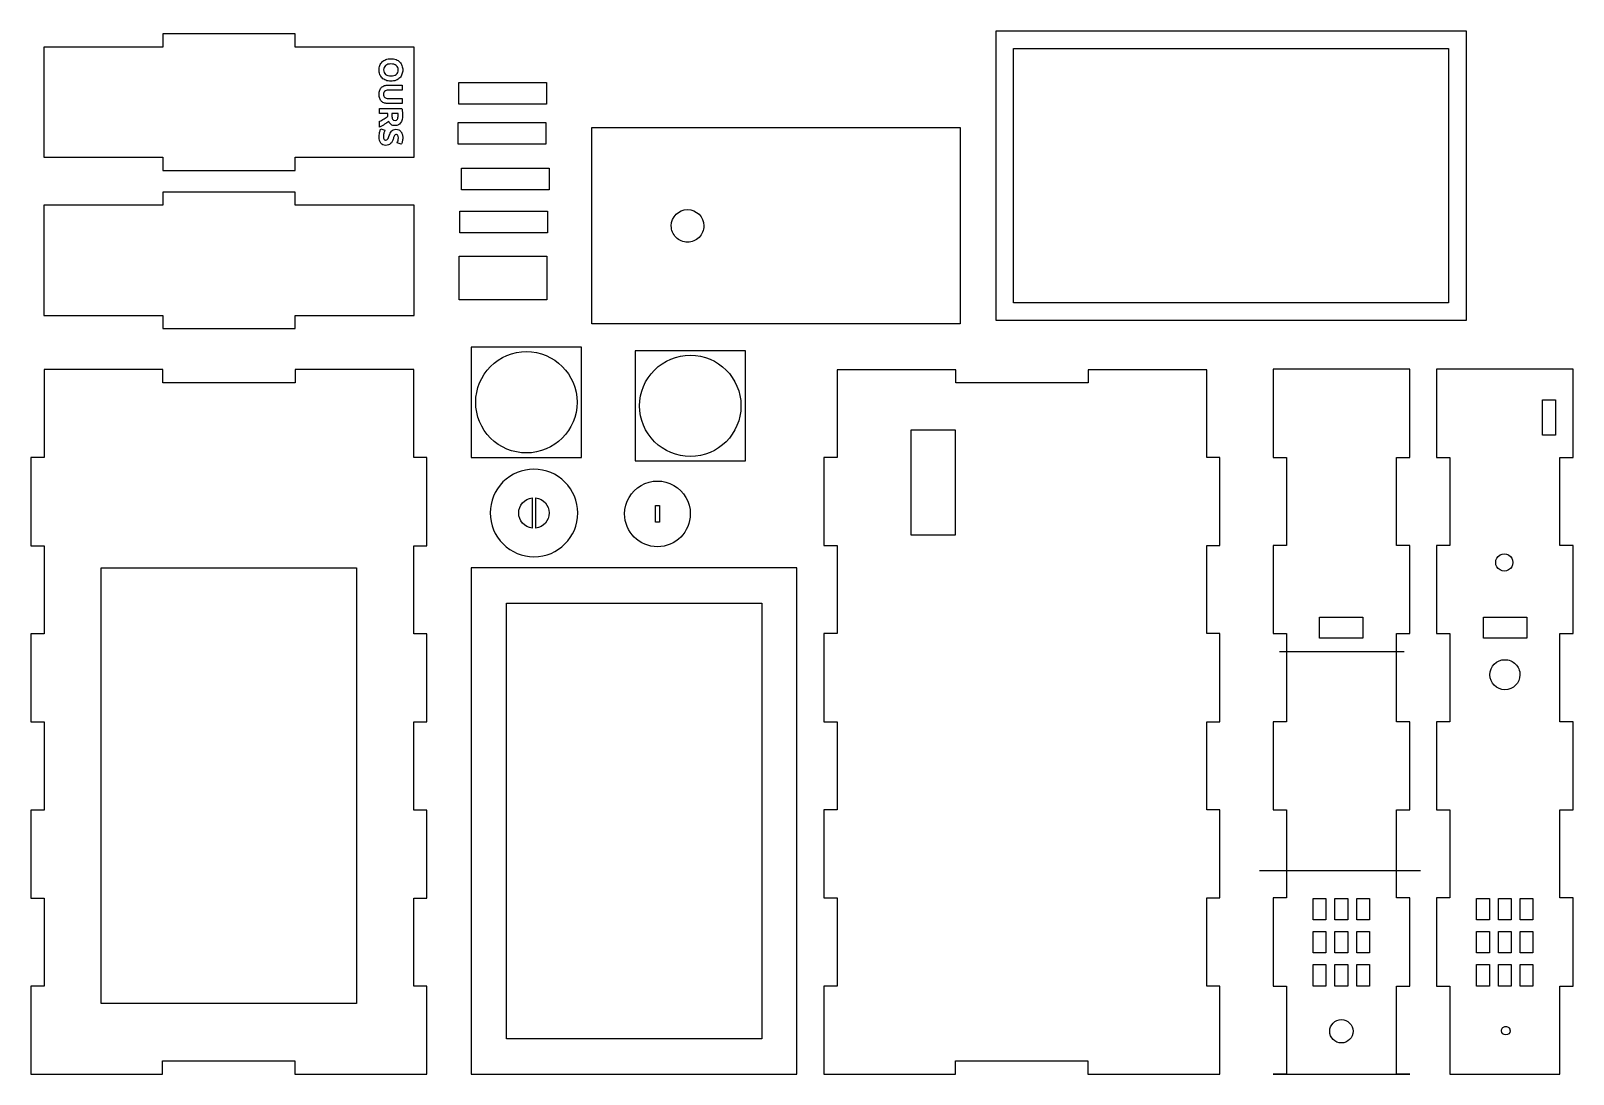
# Model space of a CAD drawing. Extents: x 0 to 350, y 0 to 237.
import ezdxf

# ---------------------------------------------------------------- set-up
doc = ezdxf.new("R2010")
doc.units = 0
doc.layers.add('Layer_1', color=7, linetype='CONTINUOUS')

msp = doc.modelspace()

# ---------------------------------------------------------------- linework, layer by layer
at = {"layer": 'Layer_1', "color": 7}
for points in [[(60.050143, 205.162663), (60.050143, 208.162487), (87.050043, 208.162487), (87.050043, 233.162507), (60.050143, 233.162507), (60.050143, 236.162327), (30.050423, 236.162327), (30.050423, 233.162507), (3.05, 233.162507), (3.05, 208.162487), (30.050423, 208.162487), (30.050423, 205.162663), (60.050143, 205.162663), (60.050143, 205.162663)], [(325.853637, 236.853623), (325.853637, 171.146395), (219.146385, 171.146395), (219.146385, 236.853623), (325.853637, 236.853623)], [(321.868006, 232.868014), (321.868006, 175.132001), (223.131994, 175.132001), (223.131994, 232.868014), (321.868006, 232.868014)], [(97.198138, 225.142492), (117.123635, 225.142492), (117.123635, 220.216994), (97.198138, 220.216994), (97.198138, 225.142492)], [(97.048905, 216.038299), (116.974403, 216.038299), (116.974403, 211.1128), (97.048905, 211.1128), (97.048905, 216.038299)], [(127.44164, 214.883112), (210.987502, 214.883112), (210.987502, 170.337254), (127.44164, 170.337254), (127.44164, 214.883112)], [(97.802978, 205.698888), (117.728476, 205.698888), (117.728476, 200.773389), (97.802978, 200.773389), (97.802978, 205.698888)], [(60.05014, 169.25647), (60.05014, 172.25629), (87.05004, 172.25629), (87.05004, 197.256318), (60.05014, 197.256318), (60.05014, 200.256128), (30.05042, 200.256128), (30.05042, 197.256318), (3.05, 197.256318), (3.05, 172.25629), (30.05042, 172.25629), (30.05042, 169.25647), (60.05014, 169.25647), (60.05014, 169.25647)], [(97.446952, 195.951677), (117.37245, 195.951677), (117.37245, 191.026179), (97.446952, 191.026179), (97.446952, 195.951677)], [(97.310863, 185.692961), (117.214841, 185.692961), (117.214841, 175.788983), (97.310863, 175.788983), (97.310863, 185.692961)], [(100.050223, 165.050003), (100.050223, 140.049979), (125.050247, 140.049979), (125.050247, 165.050003), (100.050223, 165.050003), (100.050223, 165.050003), (100.050223, 165.050003)], [(137.25415, 164.23855), (137.25415, 139.23853), (162.25418, 139.23853), (162.25418, 164.23855), (137.25415, 164.23855), (137.25415, 164.23855)], [(3.084566, 159.984679), (3.084566, 139.984865), (0.084749, 139.984865), (0.084749, 119.985059), (3.084566, 119.985059), (3.084566, 99.984729), (0.084749, 99.984729), (0.084749, 79.984901), (3.084566, 79.984901), (3.084566, 59.9851), (0.084749, 59.9851), (0.084749, 39.98477), (3.084566, 39.98477), (3.084566, 19.984969), (0.084749, 19.984969), (0.084749, 0.08489), (29.984731, 0.08489), (29.984731, 3.085212), (59.984451, 3.085212), (59.984451, 0.08489), (89.984687, 0.08489), (89.984687, 19.984969), (86.984871, 19.984969), (86.984871, 39.98477), (89.984687, 39.98477), (89.984687, 59.9851), (86.984871, 59.9851), (86.984871, 79.984901), (89.984687, 79.984901), (89.984687, 99.984729), (86.984871, 99.984729), (86.984871, 119.985059), (89.984687, 119.985059), (89.984687, 139.984865), (86.984871, 139.984865), (86.984871, 159.984679), (60.050081, 159.984679), (60.050081, 156.984344), (30.050361, 156.984344), (30.050361, 159.984679), (3.084566, 159.984679), (3.084566, 159.984679), (3.084566, 159.984679)], [(183.04981, 159.949966), (183.04981, 140.049889), (180.049993, 140.049889), (180.049993, 120.050077), (183.04981, 120.050077), (183.04981, 100.049747), (180.049993, 100.049747), (180.049993, 80.049935), (183.04981, 80.049935), (183.04981, 60.050123), (180.049993, 60.050123), (180.049993, 40.049793), (183.04981, 40.049793), (183.04981, 20.049989), (180.049993, 20.049989), (180.049993, 0.050161), (209.949976, 0.050161), (209.949976, 3.05051), (239.949694, 3.05051), (239.949694, 0.050161), (269.94993, 0.050161), (269.94993, 20.049989), (266.950111, 20.049989), (266.950111, 40.049793), (269.94993, 40.049793), (269.94993, 60.050123), (266.950111, 60.050123), (266.950111, 80.049935), (269.94993, 80.049935), (269.94993, 100.049747), (266.950111, 100.049747), (266.950111, 120.050077), (269.94993, 120.050077), (269.94993, 140.049889), (266.950111, 140.049889), (266.950111, 159.949966), (240.049947, 159.949966), (240.049947, 156.949633), (210.050227, 156.949633), (210.050227, 159.949966), (183.04981, 159.949966), (183.04981, 159.949966)], [(282.049961, 160.050219), (282.049961, 140.050408), (285.04978, 140.050408), (285.04978, 120.050593), (282.049961, 120.050593), (282.049961, 100.050265), (285.04978, 100.050265), (285.04978, 80.050451), (282.049961, 80.050451), (282.049961, 60.050639), (285.04978, 60.050639), (285.04978, 40.050309), (282.049961, 40.050309), (282.049961, 20.050491), (285.04978, 20.050491), (285.04978, 0.05069), (282.049961, 0.05069), (282.049961, 0.05069), (313.050132, 0.05069), (313.050132, 0.05069), (310.050339, 0.05069), (310.050339, 20.050491), (313.050132, 20.050491), (313.050132, 40.050309), (310.050339, 40.050309), (310.050339, 60.050639), (313.050132, 60.050639), (313.050132, 80.050451), (310.050339, 80.050451), (310.050339, 100.050265), (313.050132, 100.050265), (313.050132, 120.050593), (310.050339, 120.050593), (310.050339, 140.050408), (313.050132, 140.050408), (313.050132, 160.050219), (282.049961, 160.050219)], [(319.121605, 160.049703), (319.121605, 140.049889), (322.121424, 140.049889), (322.121424, 120.050077), (319.121605, 120.050077), (319.121605, 100.049747), (322.121424, 100.049747), (322.121424, 80.049419), (319.121605, 80.049419), (319.121605, 60.050123), (322.121424, 60.050123), (322.121424, 40.049793), (319.121605, 40.049793), (319.121605, 20.04946), (322.121424, 20.04946), (322.121424, 0.050161), (347.121956, 0.050161), (347.121956, 20.04946), (350.121776, 20.04946), (350.121776, 40.049793), (347.121956, 40.049793), (347.121956, 60.050123), (350.121776, 60.050123), (350.121776, 80.049419), (347.121956, 80.049419), (347.121956, 100.049747), (350.121776, 100.049747), (350.121776, 120.050077), (347.121956, 120.050077), (347.121956, 140.049889), (350.121776, 140.049889), (350.121776, 160.049703), (319.121605, 160.049703)], [(343.141326, 153.088542), (346.141146, 153.088542), (346.141146, 145.088513), (343.141326, 145.088513), (343.141326, 153.088542)], [(199.841549, 146.324443), (209.872977, 146.324443), (209.872977, 122.408073), (199.841549, 122.408073), (199.841549, 146.324443), (199.841549, 146.324443)], [(141.862916, 129.146857), (142.782227, 129.146857), (142.782227, 125.327546), (141.862916, 125.327546), (141.862916, 129.146857)], [(16.050183, 114.960039), (73.959825, 114.960039), (73.959825, 16.049795), (16.050183, 16.049795), (16.050183, 114.960039), (16.050183, 114.960039), (16.050183, 114.960039)], [(100.053324, 114.946599), (100.053324, 0.053351), (173.946487, 0.053351), (173.946487, 114.946599), (100.053324, 114.946599), (100.053324, 114.946599), (100.053324, 114.946599)], [(108.050252, 106.950202), (165.950075, 106.950202), (165.950075, 8.049774), (108.050252, 8.049774), (108.050252, 106.950202), (108.050252, 106.950202), (108.050252, 106.950202)], [(292.582097, 103.793622), (302.40441, 103.793622), (302.40441, 98.971329), (292.582097, 98.971329), (292.582097, 103.793622)], [(329.759151, 103.794122), (339.581437, 103.794122), (339.581437, 98.971832), (329.759151, 98.971832), (329.759151, 103.794122)], [(291.108712, 39.949637), (294.007964, 39.949637), (294.007964, 35.050386), (291.108712, 35.050386), (291.108712, 39.949637)], [(296.050361, 39.949637), (298.949613, 39.949637), (298.949613, 35.050386), (296.050361, 35.050386), (296.050361, 39.949637)], [(300.992037, 39.949637), (303.891289, 39.949637), (303.891289, 35.050386), (300.992037, 35.050386), (300.992037, 39.949637)], [(328.216657, 39.949637), (331.115909, 39.949637), (331.115909, 35.050386), (328.216657, 35.050386), (328.216657, 39.949637)], [(333.158306, 39.949637), (336.057558, 39.949637), (336.057558, 35.050386), (333.158306, 35.050386), (333.158306, 39.949637)], [(338.099982, 39.949637), (340.999234, 39.949637), (340.999234, 35.050386), (338.099982, 35.050386), (338.099982, 39.949637)], [(291.108712, 32.449626), (294.007964, 32.449626), (294.007964, 27.550374), (291.108712, 27.550374), (291.108712, 32.449626)], [(296.050361, 32.449626), (298.949613, 32.449626), (298.949613, 27.550374), (296.050361, 27.550374), (296.050361, 32.449626)], [(300.992037, 32.449626), (303.891289, 32.449626), (303.891289, 27.550374), (300.992037, 27.550374), (300.992037, 32.449626)], [(328.216657, 32.44961), (331.115909, 32.44961), (331.115909, 27.550358), (328.216657, 27.550358), (328.216657, 32.44961)], [(333.158306, 32.44961), (336.057558, 32.44961), (336.057558, 27.550358), (333.158306, 27.550358), (333.158306, 32.44961)], [(338.099982, 32.44961), (340.999234, 32.44961), (340.999234, 27.550358), (338.099982, 27.550358), (338.099982, 32.44961)], [(291.108712, 24.949649), (294.007964, 24.949649), (294.007964, 20.050397), (291.108712, 20.050397), (291.108712, 24.949649)], [(296.050361, 24.949649), (298.949613, 24.949649), (298.949613, 20.050397), (296.050361, 20.050397), (296.050361, 24.949649)], [(300.992037, 24.949649), (303.891289, 24.949649), (303.891289, 20.050397), (300.992037, 20.050397), (300.992037, 24.949649)], [(328.216657, 24.949649), (331.115909, 24.949649), (331.115909, 20.050397), (328.216657, 20.050397), (328.216657, 24.949649)], [(333.158306, 24.949649), (336.057558, 24.949649), (336.057558, 20.050397), (333.158306, 20.050397), (333.158306, 24.949649)], [(338.099982, 24.949649), (340.999234, 24.949649), (340.999234, 20.050397), (338.099982, 20.050397), (338.099982, 24.949649)]]:
    msp.add_lwpolyline(points, close=True, dxfattribs=at)
for points in [[(81.177328, 224.534946), (84.37032, 224.534946), (84.37032, 223.379246), (81.273637, 223.379246)], [(81.273637, 221.490121), (84.37032, 221.490121), (84.37032, 220.334421), (81.177328, 220.334421)], [(81.110653, 217.497037), (81.110653, 218.067479), (79.236345, 218.067479), (79.236345, 219.223179), (84.296237, 219.223179)], [(83.422053, 218.067479), (82.029287, 218.067479), (82.029287, 217.741512)], [(79.236345, 215.022654), (79.236345, 216.319112)], [(79.52527, 214.600381), (80.443903, 214.274415)], [(84.133253, 211.103648), (83.222028, 211.437023)], [(113.861263, 130.855838), (113.861263, 123.988556)], [(114.685493, 123.99066), (114.685493, 130.857425)], [(283.490511, 95.968877), (311.781481, 95.968877)], [(278.946663, 46.267247), (315.512715, 46.267247)]]:
    msp.add_lwpolyline(points, dxfattribs=at)
for points in [[(79.132628, 227.979813), (79.132628, 228.330474), (79.189426, 228.661379), (79.30302, 228.972529)], [(79.30302, 226.972279), (79.189426, 227.283429), (79.132628, 227.619274), (79.132628, 227.979813)], [(79.30302, 228.972529), (79.416615, 229.283679), (79.584537, 229.555318), (79.806787, 229.787446)], [(79.806787, 229.787446), (80.033976, 230.019574), (80.313023, 230.202313), (80.643928, 230.335663)], [(80.266103, 228.557663), (80.187081, 228.38974), (80.14757, 228.197124), (80.14757, 227.979813)], [(80.14757, 227.979813), (80.14757, 227.76744), (80.187081, 227.577293), (80.266103, 227.409371)], [(80.599478, 228.987346), (80.456251, 228.868813), (80.345126, 228.725585), (80.266103, 228.557663)], [(81.12547, 229.254046), (80.922976, 229.18984), (80.747645, 229.10094), (80.599478, 228.987346)], [(80.643928, 230.335663), (80.979773, 230.469013), (81.367476, 230.535688), (81.807037, 230.535688)], [(81.807037, 229.342946), (81.555153, 229.342946), (81.327965, 229.313313), (81.12547, 229.254046)], [(81.807037, 230.535688), (82.246598, 230.535688), (82.631831, 230.466543), (82.962737, 230.328254)], [(82.481195, 229.254046), (82.278701, 229.313313), (82.053981, 229.342946), (81.807037, 229.342946)], [(83.007187, 228.987346), (82.863959, 229.10094), (82.688628, 229.18984), (82.481195, 229.254046)], [(82.962737, 230.328254), (83.298581, 230.189965), (83.580098, 230.004757), (83.807287, 229.772629)], [(83.34797, 228.557663), (83.268948, 228.725585), (83.155353, 228.868813), (83.007187, 228.987346)], [(83.473912, 227.979813), (83.473912, 228.197124), (83.431931, 228.38974), (83.34797, 228.557663)], [(83.355378, 227.409371), (83.434401, 227.577293), (83.473912, 227.76744), (83.473912, 227.979813)], [(83.807287, 229.772629), (84.034476, 229.535563), (84.204867, 229.263924), (84.318462, 228.957713)], [(84.318462, 228.957713), (84.432056, 228.646563), (84.488853, 228.320596), (84.488853, 227.979813)], [(84.488853, 227.979813), (84.488853, 227.629152), (84.432056, 227.298246), (84.318462, 226.987096)], [(79.280795, 223.386654), (79.384512, 223.648415), (79.52527, 223.865726), (79.70307, 224.038587)], [(79.806787, 226.157363), (79.584537, 226.384552), (79.416615, 226.65619), (79.30302, 226.972279)], [(79.70307, 224.038587), (79.885809, 224.20651), (80.100651, 224.332451), (80.347595, 224.416412)], [(80.643928, 225.623963), (80.313023, 225.752374), (80.033976, 225.930174), (79.806787, 226.157363)], [(80.266103, 227.409371), (80.345126, 227.23651), (80.456251, 227.093282), (80.599478, 226.979688)], [(80.347595, 224.416412), (80.599478, 224.495435), (80.876056, 224.534946), (81.177328, 224.534946)], [(80.599478, 226.979688), (80.747645, 226.861154), (80.922976, 226.772254), (81.12547, 226.712988)], [(81.807037, 225.423938), (81.367476, 225.423938), (80.979773, 225.490613), (80.643928, 225.623963)], [(81.12547, 226.712988), (81.327965, 226.648782), (81.555153, 226.616679), (81.807037, 226.616679)], [(81.807037, 226.616679), (82.05892, 226.616679), (82.286109, 226.648782), (82.488603, 226.712988)], [(82.962737, 225.623963), (82.631831, 225.490613), (82.246598, 225.423938), (81.807037, 225.423938)], [(82.488603, 226.712988), (82.696037, 226.772254), (82.871367, 226.861154), (83.014595, 226.979688)], [(83.807287, 226.172179), (83.580098, 225.940052), (83.298581, 225.757313), (82.962737, 225.623963)], [(83.014595, 226.979688), (83.162762, 227.093282), (83.276356, 227.23651), (83.355378, 227.409371)], [(84.318462, 226.987096), (84.204867, 226.675946), (84.034476, 226.404307), (83.807287, 226.172179)], [(79.132628, 222.453204), (79.132628, 222.813743), (79.182017, 223.124893), (79.280795, 223.386654)], [(79.280795, 221.504937), (79.182017, 221.771637), (79.132628, 222.087726), (79.132628, 222.453204)], [(79.695662, 220.845596), (79.517862, 221.018457), (79.379573, 221.238237), (79.280795, 221.504937)], [(80.347595, 220.460362), (80.095712, 220.544323), (79.878401, 220.672735), (79.695662, 220.845596)], [(80.19202, 222.823621), (80.152509, 222.705087), (80.132753, 222.576676), (80.132753, 222.438387)], [(80.132753, 222.438387), (80.132753, 222.156871), (80.219184, 221.929682), (80.392045, 221.756821)], [(80.384637, 223.119954), (80.295737, 223.035993), (80.231531, 222.937215), (80.19202, 222.823621)], [(80.740237, 223.312571), (80.597009, 223.263182), (80.478476, 223.198976), (80.384637, 223.119954)], [(80.392045, 221.756821), (80.564906, 221.579021), (80.85877, 221.490121), (81.273637, 221.490121)], [(81.273637, 223.379246), (81.066203, 223.379246), (80.888403, 223.357021), (80.740237, 223.312571)], [(80.251287, 216.90437), (80.41427, 217.003148), (80.567376, 217.101926), (80.710603, 217.200704)], [(81.177328, 220.334421), (80.876056, 220.334421), (80.599478, 220.376401), (80.347595, 220.460362)], [(80.710603, 217.200704), (80.85877, 217.299481), (80.99212, 217.398259), (81.110653, 217.497037)], [(82.029287, 217.741512), (82.029287, 217.30689), (82.083615, 216.99574), (82.19227, 216.808062)], [(83.281295, 216.81547), (83.389951, 217.003148), (83.444278, 217.282195), (83.444278, 217.652612)], [(83.43687, 217.88227), (83.431931, 217.946476), (83.426992, 218.008212), (83.422053, 218.067479)], [(83.444278, 217.652612), (83.444278, 217.736573), (83.441809, 217.813126), (83.43687, 217.88227)], [(84.429587, 217.719287), (84.429587, 216.94882), (84.291298, 216.358623), (84.01472, 215.948695)], [(84.296237, 219.223179), (84.345626, 218.971295), (84.380198, 218.712004), (84.399953, 218.445304)], [(84.399953, 218.445304), (84.419709, 218.173665), (84.429587, 217.931659), (84.429587, 217.719287)], [(79.177078, 213.49654), (79.201773, 213.679278), (79.233876, 213.842262), (79.273387, 213.98549)], [(79.236345, 216.319112), (79.404267, 216.412951), (79.574659, 216.509259), (79.74752, 216.608037)], [(79.806787, 215.311579), (79.61417, 215.207862), (79.424023, 215.111554), (79.236345, 215.022654)], [(79.273387, 213.98549), (79.312898, 214.123778), (79.354878, 214.244781), (79.399328, 214.348498)], [(79.399328, 214.348498), (79.443778, 214.447276), (79.485759, 214.531237), (79.52527, 214.600381)], [(79.74752, 216.608037), (79.920381, 216.701876), (80.088303, 216.800654), (80.251287, 216.90437)], [(80.36982, 215.637545), (80.19202, 215.523951), (80.004342, 215.415295), (79.806787, 215.311579)], [(80.214245, 213.711381), (80.15004, 213.484192), (80.117937, 213.207615), (80.117937, 212.881648)], [(80.443903, 214.274415), (80.359942, 214.121309), (80.28339, 213.933631), (80.214245, 213.711381)], [(80.888403, 215.97092), (80.72542, 215.857326), (80.552559, 215.746201), (80.36982, 215.637545)], [(81.332903, 216.296887), (81.204492, 216.19317), (81.056326, 216.084515), (80.888403, 215.97092)], [(81.858895, 215.585687), (81.636645, 215.74867), (81.461315, 215.985737), (81.332903, 216.296887)], [(81.429212, 213.103898), (81.488478, 213.27182), (81.555153, 213.439742), (81.629237, 213.607665)], [(81.629237, 213.607665), (81.708259, 213.775587), (81.804567, 213.926223), (81.918162, 214.059573)], [(82.740487, 215.333804), (82.379948, 215.333804), (82.086084, 215.417765), (81.858895, 215.585687)], [(81.918162, 214.059573), (82.036695, 214.192923), (82.177453, 214.301578), (82.340437, 214.38554)], [(82.19227, 216.808062), (82.300926, 216.620384), (82.486134, 216.526545), (82.747895, 216.526545)], [(82.340437, 214.38554), (82.508359, 214.469501), (82.710853, 214.511481), (82.94792, 214.511481)], [(84.01472, 215.948695), (83.743081, 215.538767), (83.318337, 215.333804), (82.740487, 215.333804)], [(82.747895, 216.526545), (82.999778, 216.526545), (83.177578, 216.622854), (83.281295, 216.81547)], [(82.94792, 214.511481), (83.184987, 214.511481), (83.397359, 214.467031), (83.585037, 214.378131)], [(83.585037, 214.378131), (83.777653, 214.289231), (83.940637, 214.16329), (84.073987, 214.000306)], [(84.073987, 214.000306), (84.207337, 213.837323), (84.308584, 213.639767), (84.377728, 213.40764)], [(79.132628, 212.881648), (79.132628, 213.108837), (79.147445, 213.313801), (79.177078, 213.49654)], [(79.52527, 211.36294), (79.263509, 211.698784), (79.132628, 212.20502), (79.132628, 212.881648)], [(80.643928, 210.859173), (80.164856, 210.859173), (79.79197, 211.027095), (79.52527, 211.36294)], [(80.117937, 212.881648), (80.117937, 212.718665), (80.130284, 212.585315), (80.154978, 212.481598)], [(80.154978, 212.481598), (80.184612, 212.372942), (80.221653, 212.286512), (80.266103, 212.222306)], [(80.266103, 212.222306), (80.315492, 212.158101), (80.37229, 212.113651), (80.436495, 212.088956)], [(80.436495, 212.088956), (80.500701, 212.064262), (80.572315, 212.051915), (80.651337, 212.051915)], [(81.273637, 210.955481), (81.100776, 210.891276), (80.890873, 210.859173), (80.643928, 210.859173)], [(80.651337, 212.051915), (80.819259, 212.051915), (80.957548, 212.130937), (81.066203, 212.288981)], [(81.066203, 212.288981), (81.179798, 212.447026), (81.300801, 212.718665), (81.429212, 213.103898)], [(81.725545, 211.251815), (81.597134, 211.118465), (81.446498, 211.019687), (81.273637, 210.955481)], [(82.05892, 211.740765), (81.965081, 211.543209), (81.853956, 211.380226), (81.725545, 211.251815)], [(82.355253, 212.437148), (82.256476, 212.170448), (82.157698, 211.93832), (82.05892, 211.740765)], [(82.481195, 212.792748), (82.441684, 212.684092), (82.399703, 212.565559), (82.355253, 212.437148)], [(82.621953, 213.074265), (82.572565, 212.990303), (82.525645, 212.896465), (82.481195, 212.792748)], [(82.799753, 213.259473), (82.735548, 213.215023), (82.676281, 213.153287), (82.621953, 213.074265)], [(83.03682, 213.326148), (82.942981, 213.326148), (82.863959, 213.303923), (82.799753, 213.259473)], [(83.385012, 213.148348), (83.310928, 213.266881), (83.194865, 213.326148), (83.03682, 213.326148)], [(83.222028, 211.437023), (83.296112, 211.580251), (83.360317, 211.740765), (83.414645, 211.918565)], [(83.503545, 212.548273), (83.503545, 212.824851), (83.464034, 213.024876), (83.385012, 213.148348)], [(83.414645, 211.918565), (83.473912, 212.091426), (83.503545, 212.301328), (83.503545, 212.548273)], [(84.377728, 211.725948), (84.303645, 211.474065), (84.222153, 211.266631), (84.133253, 211.103648)], [(84.377728, 213.40764), (84.451812, 213.175512), (84.488853, 212.913751), (84.488853, 212.622356)], [(84.488853, 212.622356), (84.488853, 212.276634), (84.451812, 211.977831), (84.377728, 211.725948)], [(145.433695, 192.593858), (145.433933, 194.635376), (147.088888, 196.290209), (149.130253, 196.290143)], [(149.130253, 196.290143), (151.171619, 196.29021), (152.826575, 194.635377), (152.826813, 192.593858)], [(146.516357, 189.979768), (145.823112, 190.673066), (145.433664, 191.613388), (145.433695, 192.593858)], [(152.826813, 192.593858), (152.826844, 191.613387), (152.437396, 190.673065), (151.74415, 189.979767)], [(149.130253, 188.897026), (148.149855, 188.896994), (147.209603, 189.286471), (146.516357, 189.979768)], [(151.74415, 189.979767), (151.050903, 189.28647), (150.110651, 188.896994), (149.130253, 188.897026)], [(104.418435, 160.681791), (106.575121, 162.838477), (109.50022, 164.050082), (112.550235, 164.050063)], [(112.550235, 164.050063), (118.901364, 164.049818), (124.049831, 158.901121), (124.049791, 152.549991)], [(141.622366, 159.870342), (143.779053, 162.027027), (146.704154, 163.238631), (149.75417, 163.23861)], [(149.75417, 163.23861), (156.105296, 163.238361), (161.253759, 158.089666), (161.25372, 151.73854)], [(101.050163, 152.549991), (101.050144, 155.600006), (102.261749, 158.525105), (104.418435, 160.681791)], [(138.25409, 151.73854), (138.254071, 154.788556), (139.465678, 157.713656), (141.622366, 159.870342)], [(104.418435, 144.418191), (102.261749, 146.574877), (101.050144, 149.499976), (101.050163, 152.549991)], [(124.049791, 152.549991), (124.049831, 146.198862), (118.901364, 141.050164), (112.550235, 141.049919)], [(141.622366, 143.606738), (139.465678, 145.763424), (138.254071, 148.688524), (138.25409, 151.73854)], [(161.25372, 151.73854), (161.253759, 145.387414), (156.105296, 140.238719), (149.75417, 140.23847)], [(112.550235, 141.049919), (109.50022, 141.0499), (106.575121, 142.261505), (104.418435, 144.418191)], [(149.75417, 140.23847), (146.704154, 140.238449), (143.779053, 141.450053), (141.622366, 143.606738)], [(114.273642, 137.365553), (111.636682, 137.365663), (109.107694, 136.318183), (107.243083, 134.45357)], [(121.303877, 134.453392), (119.439374, 136.317991), (116.910515, 137.365529), (114.273642, 137.365553)], [(107.243083, 134.45357), (105.378471, 132.588958), (104.330993, 130.059969), (104.331103, 127.423009)], [(124.215678, 127.423009), (124.215789, 130.059882), (123.168379, 132.588794), (121.303877, 134.453392)], [(134.848433, 127.219682), (134.848433, 129.881791), (136.268651, 132.341681), (138.574105, 133.672735)], [(138.574105, 133.672735), (140.879559, 135.00379), (143.719995, 135.00379), (146.025449, 133.672735)], [(146.025449, 133.672735), (148.330903, 132.341681), (149.751121, 129.881791), (149.751121, 127.219682)], [(110.811834, 127.422972), (110.813889, 129.17378), (112.122906, 130.647393), (113.861263, 130.855838)], [(114.685493, 130.857425), (116.424435, 130.64891), (117.73365, 129.174408), (117.734921, 127.423009)], [(104.331103, 127.423009), (104.331129, 124.786138), (105.378668, 122.257282), (107.243264, 120.39278)], [(113.861263, 123.988556), (112.12232, 124.197072), (110.813106, 125.671573), (110.811834, 127.422972)], [(114.273642, 117.480978), (119.764454, 117.481028), (124.215626, 121.932197), (124.215678, 127.423009)], [(117.734921, 127.423009), (117.732605, 125.672398), (116.423654, 124.19908), (114.685493, 123.99066)], [(142.299777, 119.768339), (138.184514, 119.768339), (134.848434, 123.104419), (134.848433, 127.219682)], [(149.751121, 127.219682), (149.751121, 123.104419), (146.415041, 119.768339), (142.299777, 119.768339)], [(107.243264, 120.39278), (109.107861, 118.528279), (111.636771, 117.480869), (114.273642, 117.480978)], [(332.541648, 116.200006), (332.541648, 116.899661), (332.91491, 117.546168), (333.520828, 117.895995)], [(333.520828, 114.504017), (332.91491, 114.853844), (332.541648, 115.500351), (332.541648, 116.200006)], [(333.520828, 117.895995), (334.126747, 118.245823), (334.87327, 118.245823), (335.479188, 117.895995)], [(335.479188, 117.895995), (336.085107, 117.546168), (336.458368, 116.899661), (336.458368, 116.200006)], [(336.458368, 116.200006), (336.458368, 115.500351), (336.085107, 114.853844), (335.479188, 114.504017)], [(335.479188, 114.504017), (334.87327, 114.154189), (334.126747, 114.154189), (333.520828, 114.504017)], [(331.231134, 90.715384), (331.231054, 92.598547), (332.757576, 94.125226), (334.64074, 94.125342)], [(334.64074, 94.125342), (335.545128, 94.125378), (336.412484, 93.766127), (337.051982, 93.126627)], [(337.051982, 93.126627), (337.69148, 92.487128), (338.050729, 91.619771), (338.05069, 90.715384)], [(334.64074, 87.305778), (332.757714, 87.305894), (331.231249, 88.832359), (331.231134, 90.715384)], [(338.05069, 90.715384), (338.050576, 88.832225), (336.523901, 87.305704), (334.64074, 87.305778)], [(294.868917, 9.783071), (294.868943, 11.244647), (296.053779, 12.429484), (297.515359, 12.429513)], [(297.515359, 12.429513), (298.976939, 12.429484), (300.161776, 11.244647), (300.161801, 9.783071)], [(333.845244, 9.918828), (333.845164, 10.176975), (333.947645, 10.424578), (334.130137, 10.607159)], [(334.130137, 10.607159), (334.312629, 10.789741), (334.560182, 10.892343), (334.818329, 10.892389)], [(334.818329, 10.892389), (335.07647, 10.892336), (335.324016, 10.789731), (335.506503, 10.60715)], [(335.506503, 10.60715), (335.68899, 10.424569), (335.791466, 10.17697), (335.791387, 9.918828)], [(297.515359, 7.136629), (296.053779, 7.136657), (294.868943, 8.321494), (294.868917, 9.783071)], [(300.161801, 9.783071), (300.161776, 8.321494), (298.976939, 7.136657), (297.515359, 7.136629)], [(334.818329, 8.945744), (334.280949, 8.945841), (333.845341, 9.381449), (333.845244, 9.918828)], [(335.791387, 9.918828), (335.79129, 9.381459), (335.355698, 8.945855), (334.818329, 8.945744)]]:
    msp.add_open_spline(points, degree=3, dxfattribs=at)

doc.saveas('drawing.dxf')
